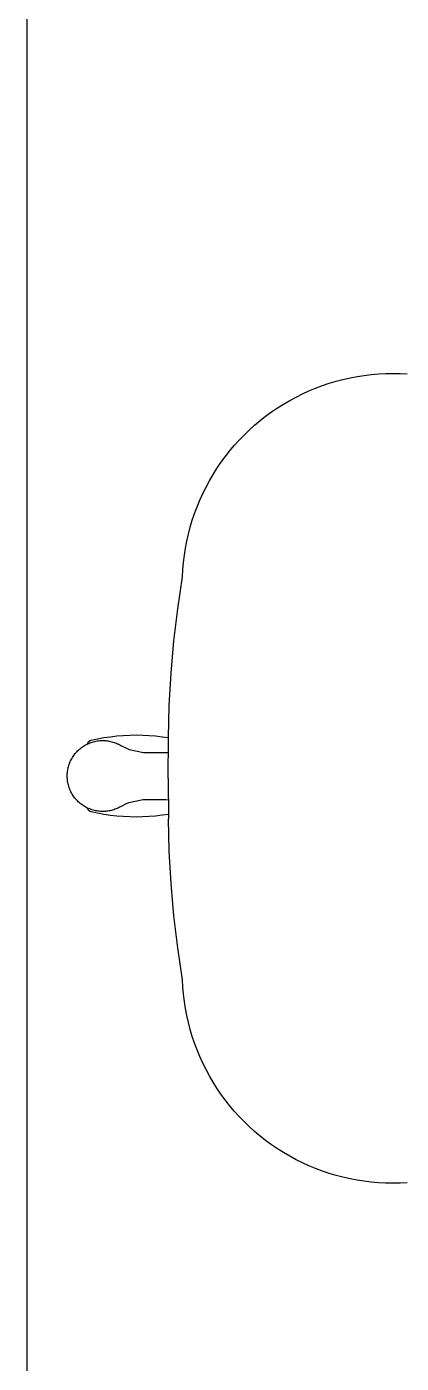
# Model space of a CAD drawing. Header units: inches. Extents: x 4 to 2210, y 3 to 2073.
# Drawn here: x 1334.28 to 1341.92, y 1866.86 to 1894.12 of the extents above; entities that cross this region are included whole.
import ezdxf

# ---------------------------------------------------------------- set-up
doc = ezdxf.new("R2010")
doc.units = ezdxf.units.IN
doc.header["$MEASUREMENT"] = 0
doc.layers.add('Planon_construction', color=253, linetype='Continuous')

# ---------------------------------------------------------------- blocks, each defined once
blk = doc.blocks.new('8 person table')
at = {"layer": 'Planon_construction'}
for p, q in [((484.43, 1126.14, 0), (484.43, -1253.08, 0)), ((613.45, -780, 0), (616.31, -779.36, 0)), ((616.31, -779.36, 0), (619.19, -778.81, 0)), ((619.19, -778.81, 0), (622.09, -778.36, 0)), ((622.09, -778.36, 0), (625, -778.02, 0)), ((625, -778.02, 0), (627.92, -777.77, 0)), ((627.92, -777.77, 0), (630.85, -777.62, 0)), ((630.85, -777.62, 0), (633.78, -777.57, 0)), ((633.78, -777.57, 0), (636.71, -777.62, 0)), ((636.71, -777.62, 0), (639.64, -777.78, 0)), ((596.9, -785.88, 0), (599.57, -784.66, 0)), ((599.57, -784.66, 0), (602.28, -783.54, 0)), ((602.28, -783.54, 0), (605.02, -782.51, 0)), ((605.02, -782.51, 0), (607.8, -781.58, 0)), ((607.8, -781.58, 0), (610.61, -780.74, 0)), ((610.61, -780.74, 0), (613.45, -780, 0)), ((586.69, -791.62, 0), (589.17, -790.05, 0)), ((589.17, -790.05, 0), (591.7, -788.57, 0)), ((591.7, -788.57, 0), (594.28, -787.18, 0)), ((594.28, -787.18, 0), (596.9, -785.88, 0)), ((579.59, -796.81, 0), (581.9, -795, 0)), ((581.9, -795, 0), (584.26, -793.27, 0)), ((584.26, -793.27, 0), (586.69, -791.62, 0)), ((573.07, -802.7, 0), (575.18, -800.67, 0)), ((575.18, -800.67, 0), (577.35, -798.7, 0)), ((577.35, -798.7, 0), (579.59, -796.81, 0)), ((569.07, -806.99, 0), (571.03, -804.81, 0)), ((571.03, -804.81, 0), (573.07, -802.7, 0)), ((563.64, -813.9, 0), (565.37, -811.54, 0)), ((565.37, -811.54, 0), (567.18, -809.23, 0)), ((567.18, -809.23, 0), (569.07, -806.99, 0)), ((560.43, -818.81, 0), (561.99, -816.33, 0)), ((561.99, -816.33, 0), (563.64, -813.9, 0)), ((557.56, -823.92, 0), (558.95, -821.34, 0)), ((558.95, -821.34, 0), (560.43, -818.81, 0)), ((555.04, -829.22, 0), (556.26, -826.55, 0)), ((556.26, -826.55, 0), (557.56, -823.92, 0)), ((552.9, -834.67, 0), (553.92, -831.92, 0)), ((553.92, -831.92, 0), (555.04, -829.22, 0)), ((551.13, -840.26, 0), (551.97, -837.45, 0)), ((551.97, -837.45, 0), (552.9, -834.67, 0)), ((549.75, -845.96, 0), (550.39, -843.1, 0)), ((550.39, -843.1, 0), (551.13, -840.26, 0)), ((548.76, -851.74, 0), (549.2, -848.84, 0)), ((549.2, -848.84, 0), (549.75, -845.96, 0)), ((548.16, -857.57, 0), (548.41, -854.65, 0)), ((548.41, -854.65, 0), (548.76, -851.74, 0)), ((546.02, -873.54, 0), (548.02, -860.5, 0)), ((548.02, -860.5, 0), (548.16, -857.57, 0)), ((544.44, -886.65, 0), (546.02, -873.54, 0)), ((543.29, -899.8, 0), (544.44, -886.65, 0)), ((542.56, -912.98, 0), (543.29, -899.8, 0)), ((542.25, -926.18, 0), (542.56, -912.98, 0)), ((510.75, -927.16, 0), (513.34, -926.6, 0)), ((513.34, -926.6, 0), (515.94, -926.13, 0)), ((515.94, -926.13, 0), (518.55, -925.74, 0)), ((518.55, -925.74, 0), (521.18, -925.44, 0)), ((521.18, -925.44, 0), (523.81, -925.22, 0)), ((523.81, -925.22, 0), (526.45, -925.09, 0)), ((526.45, -925.09, 0), (529.09, -925.05, 0)), ((529.09, -925.05, 0), (531.74, -925.09, 0)), ((531.74, -925.09, 0), (534.38, -925.23, 0)), ((534.38, -925.23, 0), (537.01, -925.44, 0)), ((537.01, -925.44, 0), (539.64, -925.75, 0)), ((539.64, -925.75, 0), (542.25, -926.14, 0)), ((542.07, -942.74, 0), (542.25, -926.18, 0)), ((504.19, -932.66, 0), (504.51, -932.27, 0)), ((504.51, -932.27, 0), (504.85, -931.9, 0)), ((504.85, -931.9, 0), (505.2, -931.54, 0)), ((505.2, -931.54, 0), (505.56, -931.19, 0)), ((505.56, -931.19, 0), (505.93, -930.85, 0)), ((505.93, -930.85, 0), (506.32, -930.53, 0)), ((506.32, -930.53, 0), (506.71, -930.22, 0)), ((506.71, -930.22, 0), (507.12, -929.93, 0)), ((507.12, -929.93, 0), (507.54, -929.64, 0)), ((507.54, -929.64, 0), (507.96, -929.38, 0)), ((507.96, -929.38, 0), (508.4, -929.13, 0)), ((508.4, -929.13, 0), (508.84, -928.89, 0)), ((508.84, -928.89, 0), (509.3, -928.67, 0)), ((509.17, -928.88, 0), (509.18, -928.81, 0)), ((509.18, -928.81, 0), (509.19, -928.74, 0)), ((509.19, -928.74, 0), (509.21, -928.67, 0)), ((509.21, -928.67, 0), (509.23, -928.6, 0)), ((509.23, -928.6, 0), (509.25, -928.53, 0)), ((509.25, -928.53, 0), (509.27, -928.47, 0)), ((509.27, -928.47, 0), (509.3, -928.4, 0)), ((509.3, -928.4, 0), (509.32, -928.34, 0)), ((509.3, -928.67, 0), (509.76, -928.46, 0)), ((509.32, -928.34, 0), (509.35, -928.27, 0)), ((509.35, -928.27, 0), (509.39, -928.21, 0)), ((509.39, -928.21, 0), (509.42, -928.15, 0)), ((509.42, -928.15, 0), (509.46, -928.09, 0)), ((509.46, -928.09, 0), (509.5, -928.03, 0)), ((509.5, -928.03, 0), (509.54, -927.97, 0)), ((509.54, -927.97, 0), (509.58, -927.91, 0)), ((509.58, -927.91, 0), (509.62, -927.85, 0)), ((509.62, -927.85, 0), (509.67, -927.8, 0)), ((509.67, -927.8, 0), (509.72, -927.75, 0)), ((509.72, -927.75, 0), (509.77, -927.7, 0)), ((509.76, -928.46, 0), (510.22, -928.27, 0)), ((509.77, -927.7, 0), (509.82, -927.65, 0)), ((509.82, -927.65, 0), (509.87, -927.6, 0)), ((509.87, -927.6, 0), (509.93, -927.56, 0)), ((509.93, -927.56, 0), (509.98, -927.51, 0)), ((509.98, -927.51, 0), (510.04, -927.47, 0)), ((510.04, -927.47, 0), (510.1, -927.43, 0)), ((510.1, -927.43, 0), (510.16, -927.4, 0)), ((510.16, -927.4, 0), (510.22, -927.36, 0)), ((510.22, -927.36, 0), (510.29, -927.33, 0)), ((510.22, -928.27, 0), (510.69, -928.1, 0)), ((510.29, -927.33, 0), (510.35, -927.3, 0)), ((510.35, -927.3, 0), (510.42, -927.27, 0)), ((510.42, -927.27, 0), (510.48, -927.24, 0)), ((510.48, -927.24, 0), (510.55, -927.22, 0)), ((510.55, -927.22, 0), (510.62, -927.19, 0)), ((510.62, -927.19, 0), (510.68, -927.17, 0)), ((510.68, -927.17, 0), (510.75, -927.16, 0)), ((510.69, -928.1, 0), (511.17, -927.95, 0)), ((511.17, -927.95, 0), (511.65, -927.81, 0)), ((511.65, -927.81, 0), (512.14, -927.68, 0)), ((512.14, -927.68, 0), (512.63, -927.58, 0)), ((512.63, -927.58, 0), (513.13, -927.49, 0)), ((513.13, -927.49, 0), (513.63, -927.42, 0)), ((513.63, -927.42, 0), (514.13, -927.37, 0)), ((514.13, -927.37, 0), (514.63, -927.33, 0)), ((514.63, -927.33, 0), (515.13, -927.31, 0)), ((515.13, -927.31, 0), (515.63, -927.31, 0)), ((515.63, -927.31, 0), (516.14, -927.32, 0)), ((516.14, -927.32, 0), (516.64, -927.36, 0)), ((516.64, -927.36, 0), (517.14, -927.41, 0)), ((517.14, -927.41, 0), (517.64, -927.48, 0)), ((517.64, -927.48, 0), (518.13, -927.56, 0)), ((518.13, -927.56, 0), (518.62, -927.67, 0)), ((518.62, -927.67, 0), (519.11, -927.78, 0)), ((519.11, -927.78, 0), (519.6, -927.92, 0)), ((519.6, -927.92, 0), (520.08, -928.07, 0)), ((520.08, -928.07, 0), (520.55, -928.24, 0)), ((520.55, -928.24, 0), (521.02, -928.43, 0)), ((521.02, -928.43, 0), (521.48, -928.63, 0)), ((521.48, -928.63, 0), (521.93, -928.85, 0)), ((521.93, -928.85, 0), (522.37, -929.08, 0)), ((522.37, -929.08, 0), (522.81, -929.33, 0)), ((522.81, -929.33, 0), (525.34, -930.59, 0)), ((525.34, -930.58, 0), (525.32, -930.64, 0)), ((525.37, -930.6, 0), (526.23, -930.96, 0)), ((526.23, -930.96, 0), (532.04, -932.21, 0)), ((532.04, -932.21, 0), (537.09, -932.25, 0)), ((537.09, -932.25, 0), (540.27, -932.24, 0)), ((540.27, -932.24, 0), (542.18, -932.22, 0)), ((501.45, -937.99, 0), (501.6, -937.51, 0)), ((501.6, -937.51, 0), (501.75, -937.03, 0)), ((501.75, -937.03, 0), (501.93, -936.56, 0)), ((501.93, -936.56, 0), (502.11, -936.09, 0)), ((502.11, -936.09, 0), (502.32, -935.63, 0)), ((502.32, -935.63, 0), (502.54, -935.18, 0)), ((502.54, -935.18, 0), (502.78, -934.74, 0)), ((502.78, -934.74, 0), (503.03, -934.3, 0)), ((503.03, -934.3, 0), (503.3, -933.88, 0)), ((503.3, -933.88, 0), (503.58, -933.46, 0)), ((503.58, -933.46, 0), (503.88, -933.05, 0)), ((503.88, -933.05, 0), (504.19, -932.66, 0)), ((500.95, -941.47, 0), (500.97, -940.96, 0)), ((500.95, -941.97, 0), (500.95, -941.47, 0)), ((500.97, -942.47, 0), (500.95, -941.97, 0)), ((500.97, -940.96, 0), (501.01, -940.46, 0)), ((501, -942.97, 0), (500.97, -942.47, 0)), ((501.05, -943.47, 0), (501, -942.97, 0)), ((501.01, -940.46, 0), (501.06, -939.96, 0)), ((501.06, -939.96, 0), (501.14, -939.46, 0)), ((501.14, -939.46, 0), (501.23, -938.97, 0)), ((501.23, -938.97, 0), (501.33, -938.48, 0)), ((501.33, -938.48, 0), (501.45, -937.99, 0)), ((542.07, -942.74, 0), (542.25, -959.3, 0)), ((501.12, -943.97, 0), (501.05, -943.47, 0)), ((501.2, -944.47, 0), (501.12, -943.97, 0)), ((501.3, -944.96, 0), (501.2, -944.47, 0)), ((501.42, -945.45, 0), (501.3, -944.96, 0)), ((501.56, -945.93, 0), (501.42, -945.45, 0)), ((501.71, -946.41, 0), (501.56, -945.93, 0)), ((501.88, -946.89, 0), (501.71, -946.41, 0)), ((502.06, -947.35, 0), (501.88, -946.89, 0)), ((502.26, -947.81, 0), (502.06, -947.35, 0)), ((502.48, -948.27, 0), (502.26, -947.81, 0)), ((502.72, -948.71, 0), (502.48, -948.27, 0)), ((502.96, -949.15, 0), (502.72, -948.71, 0)), ((503.23, -949.58, 0), (502.96, -949.15, 0)), ((503.51, -950, 0), (503.23, -949.58, 0)), ((503.8, -950.41, 0), (503.51, -950, 0)), ((504.1, -950.8, 0), (503.8, -950.41, 0)), ((504.42, -951.19, 0), (504.1, -950.8, 0)), ((504.76, -951.57, 0), (504.42, -951.19, 0)), ((505.1, -951.93, 0), (504.76, -951.57, 0)), ((505.46, -952.29, 0), (505.1, -951.93, 0)), ((505.83, -952.63, 0), (505.46, -952.29, 0)), ((506.22, -952.95, 0), (505.83, -952.63, 0)), ((506.61, -953.27, 0), (506.22, -952.95, 0)), ((507.01, -953.56, 0), (506.61, -953.27, 0)), ((507.43, -953.85, 0), (507.01, -953.56, 0)), ((507.85, -954.12, 0), (507.43, -953.85, 0)), ((508.28, -954.38, 0), (507.85, -954.12, 0)), ((525.24, -953.07, 0), (522.7, -954.3, 0)), ((525.24, -953.07, 0), (525.22, -953.02, 0)), ((526.07, -952.73, 0), (525.27, -953.06, 0)), ((531.95, -951.51, 0), (526.07, -952.73, 0)), ((537, -951.51, 0), (531.95, -951.51, 0)), ((541.25, -951.57, 0), (537, -951.51, 0)), ((542.17, -951.59, 0), (541.25, -951.57, 0)), ((508.73, -954.62, 0), (508.28, -954.38, 0)), ((509.18, -954.84, 0), (508.73, -954.62, 0)), ((509.18, -954.76, 0), (509.17, -954.69, 0)), ((509.19, -954.83, 0), (509.18, -954.76, 0)), ((509.63, -955.05, 0), (509.18, -954.84, 0)), ((509.21, -954.9, 0), (509.19, -954.83, 0)), ((509.23, -954.96, 0), (509.21, -954.9, 0)), ((509.25, -955.03, 0), (509.23, -954.96, 0)), ((509.27, -955.1, 0), (509.25, -955.03, 0)), ((509.3, -955.17, 0), (509.27, -955.1, 0)), ((509.32, -955.23, 0), (509.3, -955.17, 0)), ((509.35, -955.29, 0), (509.32, -955.23, 0)), ((509.39, -955.36, 0), (509.35, -955.29, 0)), ((509.42, -955.42, 0), (509.39, -955.36, 0)), ((509.46, -955.48, 0), (509.42, -955.42, 0)), ((509.5, -955.54, 0), (509.46, -955.48, 0)), ((509.54, -955.6, 0), (509.5, -955.54, 0)), ((509.58, -955.66, 0), (509.54, -955.6, 0)), ((509.62, -955.71, 0), (509.58, -955.66, 0)), ((509.67, -955.77, 0), (509.62, -955.71, 0)), ((510.1, -955.24, 0), (509.63, -955.05, 0)), ((509.72, -955.82, 0), (509.67, -955.77, 0)), ((509.77, -955.87, 0), (509.72, -955.82, 0)), ((509.82, -955.92, 0), (509.77, -955.87, 0)), ((509.87, -955.96, 0), (509.82, -955.92, 0)), ((509.93, -956.01, 0), (509.87, -955.96, 0)), ((509.98, -956.05, 0), (509.93, -956.01, 0)), ((510.04, -956.09, 0), (509.98, -956.05, 0)), ((510.1, -956.13, 0), (510.04, -956.09, 0)), ((510.57, -955.42, 0), (510.1, -955.24, 0)), ((510.16, -956.17, 0), (510.1, -956.13, 0)), ((510.22, -956.21, 0), (510.16, -956.17, 0)), ((510.29, -956.24, 0), (510.22, -956.21, 0)), ((510.35, -956.27, 0), (510.29, -956.24, 0)), ((510.42, -956.3, 0), (510.35, -956.27, 0)), ((510.48, -956.33, 0), (510.42, -956.3, 0)), ((510.55, -956.35, 0), (510.48, -956.33, 0)), ((510.62, -956.37, 0), (510.55, -956.35, 0)), ((511.05, -955.58, 0), (510.57, -955.42, 0)), ((510.68, -956.39, 0), (510.62, -956.37, 0)), ((510.75, -956.41, 0), (510.68, -956.39, 0)), ((513.33, -956.97, 0), (510.75, -956.41, 0)), ((511.53, -955.72, 0), (511.05, -955.58, 0)), ((512.01, -955.85, 0), (511.53, -955.72, 0)), ((512.5, -955.96, 0), (512.01, -955.85, 0)), ((513, -956.05, 0), (512.5, -955.96, 0)), ((513.5, -956.13, 0), (513, -956.05, 0)), ((515.93, -957.44, 0), (513.33, -956.97, 0)), ((513.99, -956.19, 0), (513.5, -956.13, 0)), ((514.5, -956.23, 0), (513.99, -956.19, 0)), ((515, -956.25, 0), (514.5, -956.23, 0)), ((515.5, -956.26, 0), (515, -956.25, 0)), ((516, -956.25, 0), (515.5, -956.26, 0)), ((518.55, -957.83, 0), (515.93, -957.44, 0)), ((516.51, -956.22, 0), (516, -956.25, 0)), ((517.01, -956.17, 0), (516.51, -956.22, 0)), ((517.51, -956.11, 0), (517.01, -956.17, 0)), ((518, -956.03, 0), (517.51, -956.11, 0)), ((518.5, -955.93, 0), (518, -956.03, 0)), ((518.98, -955.81, 0), (518.5, -955.93, 0)), ((521.17, -958.13, 0), (518.55, -957.83, 0)), ((519.47, -955.68, 0), (518.98, -955.81, 0)), ((519.95, -955.53, 0), (519.47, -955.68, 0)), ((520.42, -955.37, 0), (519.95, -955.53, 0)), ((520.89, -955.19, 0), (520.42, -955.37, 0)), ((521.36, -954.99, 0), (520.89, -955.19, 0)), ((523.8, -958.34, 0), (521.17, -958.13, 0)), ((521.81, -954.77, 0), (521.36, -954.99, 0)), ((522.26, -954.54, 0), (521.81, -954.77, 0)), ((522.7, -954.3, 0), (522.26, -954.54, 0)), ((526.44, -958.47, 0), (523.8, -958.34, 0)), ((529.08, -958.52, 0), (526.44, -958.47, 0)), ((531.72, -958.47, 0), (529.08, -958.52, 0)), ((534.36, -958.34, 0), (531.72, -958.47, 0)), ((536.99, -958.12, 0), (534.36, -958.34, 0)), ((539.62, -957.82, 0), (536.99, -958.12, 0)), ((542.23, -957.43, 0), (539.62, -957.82, 0)), ((542.56, -972.5, 0), (542.25, -959.3, 0)), ((543.29, -985.68, 0), (542.56, -972.5, 0)), ((544.44, -998.83, 0), (543.29, -985.68, 0)), ((546.02, -1011.93, 0), (544.44, -998.83, 0)), ((548.02, -1024.98, 0), (546.02, -1011.93, 0)), ((548.16, -1027.91, 0), (548.02, -1024.98, 0)), ((548.41, -1030.83, 0), (548.16, -1027.91, 0)), ((548.76, -1033.74, 0), (548.41, -1030.83, 0)), ((549.2, -1036.64, 0), (548.76, -1033.74, 0)), ((549.75, -1039.52, 0), (549.2, -1036.64, 0)), ((550.39, -1042.38, 0), (549.75, -1039.52, 0)), ((551.13, -1045.22, 0), (550.39, -1042.38, 0)), ((551.97, -1048.03, 0), (551.13, -1045.22, 0)), ((552.9, -1050.81, 0), (551.97, -1048.03, 0)), ((553.92, -1053.55, 0), (552.9, -1050.81, 0)), ((555.04, -1056.26, 0), (553.92, -1053.55, 0)), ((556.26, -1058.93, 0), (555.04, -1056.26, 0)), ((557.56, -1061.56, 0), (556.26, -1058.93, 0)), ((558.95, -1064.14, 0), (557.56, -1061.56, 0)), ((560.43, -1066.67, 0), (558.95, -1064.14, 0)), ((561.99, -1069.15, 0), (560.43, -1066.67, 0)), ((563.64, -1071.57, 0), (561.99, -1069.15, 0)), ((565.37, -1073.94, 0), (563.64, -1071.57, 0)), ((567.18, -1076.25, 0), (565.37, -1073.94, 0)), ((569.07, -1078.49, 0), (567.18, -1076.25, 0)), ((571.03, -1080.67, 0), (569.07, -1078.49, 0)), ((573.07, -1082.77, 0), (571.03, -1080.67, 0)), ((575.18, -1084.81, 0), (573.07, -1082.77, 0)), ((577.35, -1086.78, 0), (575.18, -1084.81, 0)), ((579.59, -1088.67, 0), (577.35, -1086.78, 0)), ((581.9, -1090.48, 0), (579.59, -1088.67, 0)), ((584.26, -1092.21, 0), (581.9, -1090.48, 0)), ((586.69, -1093.86, 0), (584.26, -1092.21, 0)), ((589.17, -1095.42, 0), (586.69, -1093.86, 0)), ((591.7, -1096.9, 0), (589.17, -1095.42, 0)), ((594.28, -1098.3, 0), (591.7, -1096.9, 0)), ((596.9, -1099.6, 0), (594.28, -1098.3, 0)), ((599.57, -1100.81, 0), (596.9, -1099.6, 0)), ((602.28, -1101.93, 0), (599.57, -1100.81, 0)), ((605.02, -1102.96, 0), (602.28, -1101.93, 0)), ((607.8, -1103.9, 0), (605.02, -1102.96, 0)), ((610.61, -1104.73, 0), (607.8, -1103.9, 0)), ((613.45, -1105.48, 0), (610.61, -1104.73, 0)), ((616.31, -1106.12, 0), (613.45, -1105.48, 0)), ((619.19, -1106.67, 0), (616.31, -1106.12, 0)), ((622.09, -1107.11, 0), (619.19, -1106.67, 0)), ((625, -1107.46, 0), (622.09, -1107.11, 0)), ((627.92, -1107.71, 0), (625, -1107.46, 0)), ((630.85, -1107.86, 0), (627.92, -1107.71, 0)), ((633.78, -1107.91, 0), (630.85, -1107.86, 0)), ((636.71, -1107.85, 0), (633.78, -1107.91, 0)), ((639.64, -1107.7, 0), (636.71, -1107.85, 0))]:
    blk.add_line(p, q, dxfattribs=at)

msp = doc.modelspace()

# ---------------------------------------------------------------- block references
at = {"layer": 'Planon_construction', "xscale": 0.05, "yscale": 0.05, "zscale": 0.05}
msp.add_blockref('8 person table', (1310.061, 1925.93), dxfattribs=at)

doc.saveas('drawing.dxf')
